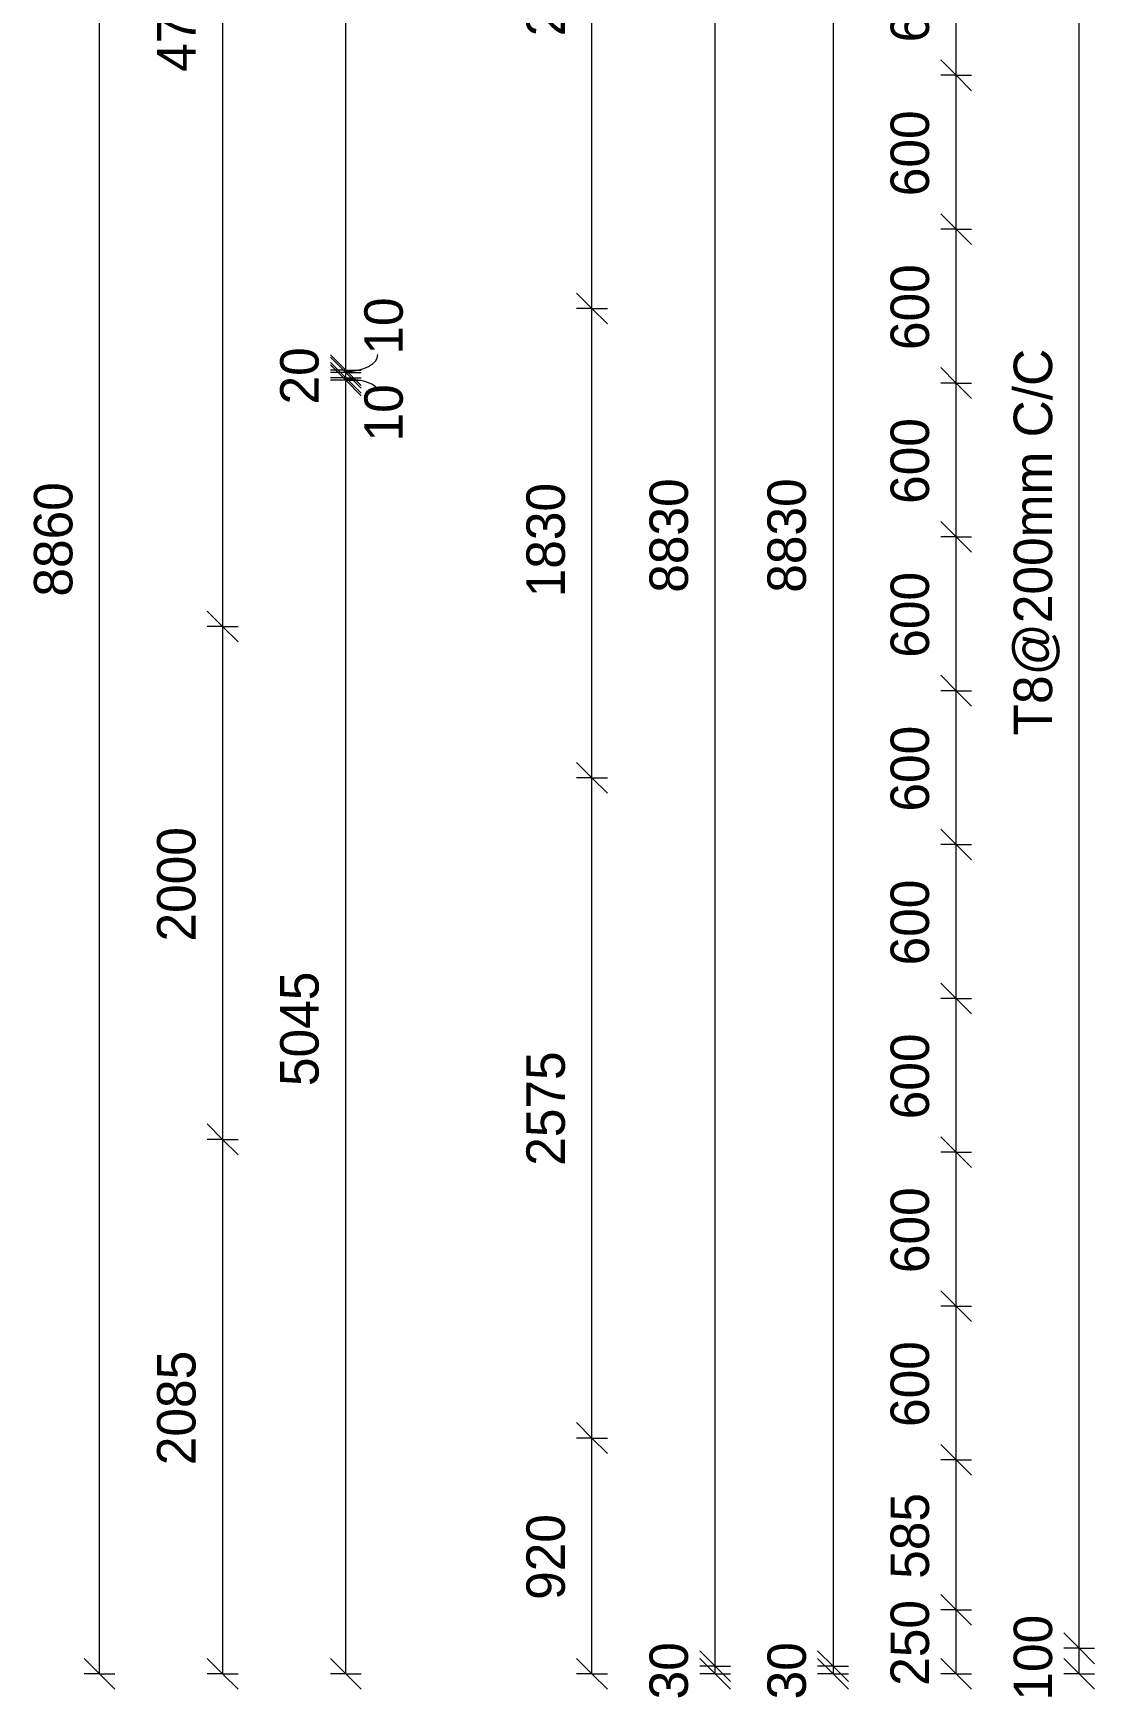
# Model space of a CAD drawing. Header units: millimetres. Extents: x -3132 to 16275, y -2723 to 21287.
# Drawn here: x -3132 to 1006, y -1499 to 5003 of the extents above; entities that cross this region are included whole.
import ezdxf

# ---------------------------------------------------------------- set-up
doc = ezdxf.new("R2010")
doc.units = ezdxf.units.MM
doc.layers.add('A-ANNO-DIMS', color=211, linetype='Continuous', lineweight=9)
doc.layers.add('A-ANNO-DIMS-60', color=211, linetype='Continuous', lineweight=9)
doc.styles.add('Nirmala UI Semilight', font='NirmalaS.ttf', dxfattribs={"height": 150})
doc.dimstyles.new('Arrow_Filled_-_2_5_NI_UI', dxfattribs={"dimscale": 304.8, "dimtxt": 157.104592, "dimasz": 0.393701, "dimexe": 0.19685, "dimexo": 0.0625, "dimgap": 0.19685, "dimtad": 1, "dimdec": 0, "dimzin": 0, "dimdsep": 46, "dimtxsty": 'Nirmala UI Semilight', "dimblk1": 'OBLIQUE', "dimblk2": 'OBLIQUE', "dimsah": 1, "dimcen": 0.09, "dimazin": 0, "dimtfac": 1, "dimtdec": 4, "dimtix": 1, "dimtmove": 0, "dimatfit": 3, "dimfxl": 0.19685, "dimfxlon": 1, "dimtvp": 1, "dimtolj": 1, "dimtzin": 0, "dimarcsym": 2})
doc.dimstyles.new('Arrow_Filled_-_2_5_NI_UI_1', dxfattribs={"dimscale": 304.8, "dimtxt": 157.104592, "dimasz": 0.393701, "dimexe": 0.19685, "dimexo": 0.0625, "dimgap": 0.19685, "dimtad": 1, "dimdec": 0, "dimzin": 0, "dimdsep": 46, "dimtxsty": 'Nirmala UI Semilight', "dimblk1": 'OBLIQUE', "dimblk2": 'OBLIQUE', "dimsah": 1, "dimcen": 0.09, "dimazin": 0, "dimtfac": 1, "dimtdec": 4, "dimtix": 1, "dimtmove": 1, "dimatfit": 3, "dimfxl": 0.19685, "dimfxlon": 1, "dimtvp": 1, "dimtolj": 1, "dimtzin": 0, "dimarcsym": 2})

# ---------------------------------------------------------------- blocks, each defined once
blk = doc.blocks.new('DIMBLOCK1-Elevation Front')
at = {"layer": 'A-ANNO-DIMS-60'}
for p, q in [((-2873.9, 7465), (-2933.9, 7525)), ((-2873.9, 7465), (-2933.9, 7465)), ((-2873.9, -1395), (-2873.9, 7465)), ((-2873.9, 7465), (-2813.9, 7405)), ((-2873.9, 7465), (-2813.9, 7465)), ((-2873.9, -1395), (-2933.9, -1335)), ((-2873.9, -1395), (-2933.9, -1395)), ((-2873.9, -1395), (-2813.9, -1455)), ((-2873.9, -1395), (-2813.9, -1395))]:
    blk.add_line(p, q, dxfattribs=at)
at = {"layer": 'A-ANNO-DIMS-60', "color": 0, "insert": (-3129.6, 2806.5), "char_height": 150, "width": 548.438, "attachment_point": 1, "rotation": 90, "line_spacing_factor": 1.142579, "style": 'Nirmala UI Semilight'}
blk.add_mtext('8860', dxfattribs=at)
blk = doc.blocks.new('_Oblique')
at = {"color": 0, "linetype": 'ByBlock', "lineweight": -2}
blk.add_line((-0.5, -0.5), (0.5, 0.5), dxfattribs=at)
blk = doc.blocks.new('DIMBLOCK2-Elevation Front')
at = {"layer": 'A-ANNO-DIMS-60'}
for p, q in [((465.9, -1145), (405.9, -1085)), ((465.9, -1145), (405.9, -1145)), ((465.9, -1395), (465.9, -1145)), ((465.9, -1145), (525.9, -1205)), ((465.9, -1145), (525.9, -1145)), ((465.9, -1395), (405.9, -1335)), ((465.9, -1395), (405.9, -1395)), ((465.9, -1395), (525.9, -1455)), ((465.9, -1395), (525.9, -1395))]:
    blk.add_line(p, q, dxfattribs=at)
at = {"layer": 'A-ANNO-DIMS-60', "color": 0, "insert": (210.2, -1441.4), "char_height": 150, "width": 411.328, "attachment_point": 1, "rotation": 90, "line_spacing_factor": 1.142579, "style": 'Nirmala UI Semilight'}
blk.add_mtext('250', dxfattribs=at)
blk = doc.blocks.new('DIMBLOCK3-Elevation Front')
at = {"layer": 'A-ANNO-DIMS-60'}
for p, q in [((465.9, -560.5), (405.9, -500.5)), ((465.9, -560.5), (405.9, -560.5)), ((465.9, -1145), (465.9, -560.5)), ((465.9, -560.5), (525.9, -620.5)), ((465.9, -560.5), (525.9, -560.5)), ((465.9, -1145), (405.9, -1085)), ((465.9, -1145), (405.9, -1145)), ((465.9, -1145), (525.9, -1205)), ((465.9, -1145), (525.9, -1145))]:
    blk.add_line(p, q, dxfattribs=at)
at = {"layer": 'A-ANNO-DIMS-60', "color": 0, "insert": (210.2, -1024.1), "char_height": 150, "width": 411.328, "attachment_point": 1, "rotation": 90, "line_spacing_factor": 1.142579, "style": 'Nirmala UI Semilight'}
blk.add_mtext('585', dxfattribs=at)
blk = doc.blocks.new('DIMBLOCK4-Elevation Front')
at = {"layer": 'A-ANNO-DIMS-60'}
for p, q in [((465.9, 39.5), (405.9, 99.5)), ((465.9, 39.5), (405.9, 39.5)), ((465.9, -560.5), (465.9, 39.5)), ((465.9, 39.5), (525.9, -20.5)), ((465.9, 39.5), (525.9, 39.5)), ((465.9, -560.5), (405.9, -500.5)), ((465.9, -560.5), (405.9, -560.5)), ((465.9, -560.5), (525.9, -620.5)), ((465.9, -560.5), (525.9, -560.5))]:
    blk.add_line(p, q, dxfattribs=at)
at = {"layer": 'A-ANNO-DIMS-60', "color": 0, "insert": (210.2, -431.9), "char_height": 150, "width": 411.328, "attachment_point": 1, "rotation": 90, "line_spacing_factor": 1.142579, "style": 'Nirmala UI Semilight'}
blk.add_mtext('600', dxfattribs=at)
blk = doc.blocks.new('DIMBLOCK5-Elevation Front')
at = {"layer": 'A-ANNO-DIMS-60'}
for p, q in [((465.9, 639.5), (405.9, 699.5)), ((465.9, 639.5), (405.9, 639.5)), ((465.9, 39.5), (465.9, 639.5)), ((465.9, 639.5), (525.9, 579.5)), ((465.9, 639.5), (525.9, 639.5)), ((465.9, 39.5), (405.9, 99.5)), ((465.9, 39.5), (405.9, 39.5)), ((465.9, 39.5), (525.9, -20.5)), ((465.9, 39.5), (525.9, 39.5))]:
    blk.add_line(p, q, dxfattribs=at)
at = {"layer": 'A-ANNO-DIMS-60', "color": 0, "insert": (210.2, 168.1), "char_height": 150, "width": 411.328, "attachment_point": 1, "rotation": 90, "line_spacing_factor": 1.142579, "style": 'Nirmala UI Semilight'}
blk.add_mtext('600', dxfattribs=at)
blk = doc.blocks.new('DIMBLOCK6-Elevation Front')
at = {"layer": 'A-ANNO-DIMS-60'}
for p, q in [((465.9, 1239.5), (405.9, 1299.5)), ((465.9, 1239.5), (405.9, 1239.5)), ((465.9, 639.5), (465.9, 1239.5)), ((465.9, 1239.5), (525.9, 1179.5)), ((465.9, 1239.5), (525.9, 1239.5)), ((465.9, 639.5), (405.9, 699.5)), ((465.9, 639.5), (405.9, 639.5)), ((465.9, 639.5), (525.9, 579.5)), ((465.9, 639.5), (525.9, 639.5))]:
    blk.add_line(p, q, dxfattribs=at)
at = {"layer": 'A-ANNO-DIMS-60', "color": 0, "insert": (210.2, 768.1), "char_height": 150, "width": 411.328, "attachment_point": 1, "rotation": 90, "line_spacing_factor": 1.142579, "style": 'Nirmala UI Semilight'}
blk.add_mtext('600', dxfattribs=at)
blk = doc.blocks.new('DIMBLOCK7-Elevation Front')
at = {"layer": 'A-ANNO-DIMS-60'}
for p, q in [((465.9, 1839.5), (405.9, 1899.5)), ((465.9, 1839.5), (405.9, 1839.5)), ((465.9, 1239.5), (465.9, 1839.5)), ((465.9, 1839.5), (525.9, 1779.5)), ((465.9, 1839.5), (525.9, 1839.5)), ((465.9, 1239.5), (405.9, 1299.5)), ((465.9, 1239.5), (405.9, 1239.5)), ((465.9, 1239.5), (525.9, 1179.5)), ((465.9, 1239.5), (525.9, 1239.5))]:
    blk.add_line(p, q, dxfattribs=at)
at = {"layer": 'A-ANNO-DIMS-60', "color": 0, "insert": (210.2, 1368.1), "char_height": 150, "width": 411.328, "attachment_point": 1, "rotation": 90, "line_spacing_factor": 1.142579, "style": 'Nirmala UI Semilight'}
blk.add_mtext('600', dxfattribs=at)
blk = doc.blocks.new('DIMBLOCK8-Elevation Front')
at = {"layer": 'A-ANNO-DIMS-60'}
for p, q in [((465.9, 2439.5), (405.9, 2499.5)), ((465.9, 2439.5), (405.9, 2439.5)), ((465.9, 1839.5), (465.9, 2439.5)), ((465.9, 2439.5), (525.9, 2379.5)), ((465.9, 2439.5), (525.9, 2439.5)), ((465.9, 1839.5), (405.9, 1899.5)), ((465.9, 1839.5), (405.9, 1839.5)), ((465.9, 1839.5), (525.9, 1779.5)), ((465.9, 1839.5), (525.9, 1839.5))]:
    blk.add_line(p, q, dxfattribs=at)
at = {"layer": 'A-ANNO-DIMS-60', "color": 0, "insert": (210.2, 1968.1), "char_height": 150, "width": 411.328, "attachment_point": 1, "rotation": 90, "line_spacing_factor": 1.142579, "style": 'Nirmala UI Semilight'}
blk.add_mtext('600', dxfattribs=at)
blk = doc.blocks.new('DIMBLOCK9-Elevation Front')
at = {"layer": 'A-ANNO-DIMS-60'}
for p, q in [((465.9, 3039.5), (405.9, 3099.5)), ((465.9, 3039.5), (405.9, 3039.5)), ((465.9, 2439.5), (465.9, 3039.5)), ((465.9, 3039.5), (525.9, 2979.5)), ((465.9, 3039.5), (525.9, 3039.5)), ((465.9, 2439.5), (405.9, 2499.5)), ((465.9, 2439.5), (405.9, 2439.5)), ((465.9, 2439.5), (525.9, 2379.5)), ((465.9, 2439.5), (525.9, 2439.5))]:
    blk.add_line(p, q, dxfattribs=at)
at = {"layer": 'A-ANNO-DIMS-60', "color": 0, "insert": (210.2, 2568.1), "char_height": 150, "width": 411.328, "attachment_point": 1, "rotation": 90, "line_spacing_factor": 1.142579, "style": 'Nirmala UI Semilight'}
blk.add_mtext('600', dxfattribs=at)
blk = doc.blocks.new('DIMBLOCK10-Elevation Front')
at = {"layer": 'A-ANNO-DIMS-60'}
for p, q in [((465.9, 3639.5), (405.9, 3699.5)), ((465.9, 3639.5), (405.9, 3639.5)), ((465.9, 3039.5), (465.9, 3639.5)), ((465.9, 3639.5), (525.9, 3579.5)), ((465.9, 3639.5), (525.9, 3639.5)), ((465.9, 3039.5), (405.9, 3099.5)), ((465.9, 3039.5), (405.9, 3039.5)), ((465.9, 3039.5), (525.9, 2979.5)), ((465.9, 3039.5), (525.9, 3039.5))]:
    blk.add_line(p, q, dxfattribs=at)
at = {"layer": 'A-ANNO-DIMS-60', "color": 0, "insert": (210.2, 3168.1), "char_height": 150, "width": 411.328, "attachment_point": 1, "rotation": 90, "line_spacing_factor": 1.142579, "style": 'Nirmala UI Semilight'}
blk.add_mtext('600', dxfattribs=at)
blk = doc.blocks.new('DIMBLOCK11-Elevation Front')
at = {"layer": 'A-ANNO-DIMS-60'}
for p, q in [((465.9, 4239.5), (405.9, 4299.5)), ((465.9, 4239.5), (405.9, 4239.5)), ((465.9, 3639.5), (465.9, 4239.5)), ((465.9, 4239.5), (525.9, 4179.5)), ((465.9, 4239.5), (525.9, 4239.5)), ((465.9, 3639.5), (405.9, 3699.5)), ((465.9, 3639.5), (405.9, 3639.5)), ((465.9, 3639.5), (525.9, 3579.5)), ((465.9, 3639.5), (525.9, 3639.5))]:
    blk.add_line(p, q, dxfattribs=at)
at = {"layer": 'A-ANNO-DIMS-60', "color": 0, "insert": (210.2, 3768.1), "char_height": 150, "width": 411.328, "attachment_point": 1, "rotation": 90, "line_spacing_factor": 1.142579, "style": 'Nirmala UI Semilight'}
blk.add_mtext('600', dxfattribs=at)
blk = doc.blocks.new('DIMBLOCK12-Elevation Front')
at = {"layer": 'A-ANNO-DIMS-60'}
for p, q in [((465.9, 4839.5), (405.9, 4899.5)), ((465.9, 4839.5), (405.9, 4839.5)), ((465.9, 4239.5), (465.9, 4839.5)), ((465.9, 4839.5), (525.9, 4779.5)), ((465.9, 4839.5), (525.9, 4839.5)), ((465.9, 4239.5), (405.9, 4299.5)), ((465.9, 4239.5), (405.9, 4239.5)), ((465.9, 4239.5), (525.9, 4179.5)), ((465.9, 4239.5), (525.9, 4239.5))]:
    blk.add_line(p, q, dxfattribs=at)
at = {"layer": 'A-ANNO-DIMS-60', "color": 0, "insert": (210.2, 4368.1), "char_height": 150, "width": 411.328, "attachment_point": 1, "rotation": 90, "line_spacing_factor": 1.142579, "style": 'Nirmala UI Semilight'}
blk.add_mtext('600', dxfattribs=at)
blk = doc.blocks.new('DIMBLOCK13-Elevation Front')
at = {"layer": 'A-ANNO-DIMS-60'}
for p, q in [((465.9, 5439.5), (405.9, 5499.5)), ((465.9, 5439.5), (405.9, 5439.5)), ((465.9, 4839.5), (465.9, 5439.5)), ((465.9, 5439.5), (525.9, 5379.5)), ((465.9, 5439.5), (525.9, 5439.5)), ((465.9, 4839.5), (405.9, 4899.5)), ((465.9, 4839.5), (405.9, 4839.5)), ((465.9, 4839.5), (525.9, 4779.5)), ((465.9, 4839.5), (525.9, 4839.5))]:
    blk.add_line(p, q, dxfattribs=at)
at = {"layer": 'A-ANNO-DIMS-60', "color": 0, "insert": (210.2, 4968.1), "char_height": 150, "width": 411.328, "attachment_point": 1, "rotation": 90, "line_spacing_factor": 1.142579, "style": 'Nirmala UI Semilight'}
blk.add_mtext('600', dxfattribs=at)
blk = doc.blocks.new('DIMBLOCK34-Elevation Front')
at = {"layer": 'A-ANNO-DIMS-60'}
for p, q in [((945.9, -1295), (885.9, -1235)), ((945.9, -1295), (885.9, -1295)), ((945.9, -1395), (945.9, -1295)), ((945.9, -1295), (1005.9, -1355)), ((945.9, -1295), (1005.9, -1295)), ((945.9, -1395), (885.9, -1335)), ((945.9, -1395), (885.9, -1395)), ((945.9, -1395), (1005.9, -1455)), ((945.9, -1395), (1005.9, -1395))]:
    blk.add_line(p, q, dxfattribs=at)
at = {"layer": 'A-ANNO-DIMS-60', "color": 0, "insert": (690.2, -1499.2), "char_height": 150, "width": 370.196, "attachment_point": 1, "rotation": 90, "line_spacing_factor": 1.142579, "style": 'Nirmala UI Semilight'}
blk.add_mtext('100', dxfattribs=at)
blk = doc.blocks.new('DIMBLOCK35-Elevation Front')
at = {"layer": 'A-ANNO-DIMS-60'}
for p, q in [((945.9, 7365.1), (885.9, 7425.1)), ((945.9, 7365.1), (885.9, 7365.1)), ((945.9, -1295), (945.9, 7365.1)), ((945.9, 7365.1), (1005.9, 7305.1)), ((945.9, 7365.1), (1005.9, 7365.1)), ((945.9, -1295), (885.9, -1235)), ((945.9, -1295), (885.9, -1295)), ((945.9, -1295), (1005.9, -1355)), ((945.9, -1295), (1005.9, -1295))]:
    blk.add_line(p, q, dxfattribs=at)
at = {"layer": 'A-ANNO-DIMS-60', "color": 0, "insert": (690.2, 2265.2), "char_height": 150, "width": 1847.55, "attachment_point": 1, "rotation": 90, "line_spacing_factor": 1.142579, "style": 'Nirmala UI Semilight'}
blk.add_mtext('T8@200mm C/C', dxfattribs=at)
blk = doc.blocks.new('DIMBLOCK45-Elevation Front')
at = {"layer": 'A-ANNO-DIMS-60'}
for p, q in [((-953.9, -475), (-1013.9, -415)), ((-953.9, -475), (-1013.9, -475)), ((-953.9, -1395), (-953.9, -475)), ((-953.9, -475), (-893.9, -535)), ((-953.9, -475), (-893.9, -475)), ((-953.9, -1395), (-1013.9, -1335)), ((-953.9, -1395), (-1013.9, -1395)), ((-953.9, -1395), (-893.9, -1455)), ((-953.9, -1395), (-893.9, -1395))]:
    blk.add_line(p, q, dxfattribs=at)
at = {"layer": 'A-ANNO-DIMS-60', "color": 0, "insert": (-1209.6, -1106.4), "char_height": 150, "width": 411.328, "attachment_point": 1, "rotation": 90, "line_spacing_factor": 1.142579, "style": 'Nirmala UI Semilight'}
blk.add_mtext('920', dxfattribs=at)
blk = doc.blocks.new('DIMBLOCK46-Elevation Front')
at = {"layer": 'A-ANNO-DIMS-60'}
for p, q in [((-953.9, 2100), (-1013.9, 2160)), ((-953.9, 2100), (-1013.9, 2100)), ((-953.9, -475), (-953.9, 2100)), ((-953.9, 2100), (-893.9, 2040)), ((-953.9, 2100), (-893.9, 2100)), ((-953.9, -475), (-1013.9, -415)), ((-953.9, -475), (-1013.9, -475)), ((-953.9, -475), (-893.9, -535)), ((-953.9, -475), (-893.9, -475))]:
    blk.add_line(p, q, dxfattribs=at)
at = {"layer": 'A-ANNO-DIMS-60', "color": 0, "insert": (-1209.6, 586.8), "char_height": 150, "width": 541.582, "attachment_point": 1, "rotation": 90, "line_spacing_factor": 1.142579, "style": 'Nirmala UI Semilight'}
blk.add_mtext('2575', dxfattribs=at)
blk = doc.blocks.new('DIMBLOCK47-Elevation Front')
at = {"layer": 'A-ANNO-DIMS-60'}
for p, q in [((-953.9, 3930), (-1013.9, 3990)), ((-953.9, 3930), (-1013.9, 3930)), ((-953.9, 2100), (-953.9, 3930)), ((-953.9, 3930), (-893.9, 3870)), ((-953.9, 3930), (-893.9, 3930)), ((-953.9, 2100), (-1013.9, 2160)), ((-953.9, 2100), (-1013.9, 2100)), ((-953.9, 2100), (-893.9, 2040)), ((-953.9, 2100), (-893.9, 2100))]:
    blk.add_line(p, q, dxfattribs=at)
at = {"layer": 'A-ANNO-DIMS-60', "color": 0, "insert": (-1209.6, 2803.6), "char_height": 150, "width": 507.305, "attachment_point": 1, "rotation": 90, "line_spacing_factor": 1.142579, "style": 'Nirmala UI Semilight'}
blk.add_mtext('1830', dxfattribs=at)
blk = doc.blocks.new('DIMBLOCK48-Elevation Front')
at = {"layer": 'A-ANNO-DIMS-60'}
for p, q in [((-953.9, 6505), (-1013.9, 6565)), ((-953.9, 6505), (-1013.9, 6505)), ((-953.9, 3930), (-953.9, 6505)), ((-953.9, 6505), (-893.9, 6445)), ((-953.9, 6505), (-893.9, 6505)), ((-953.9, 3930), (-1013.9, 3990)), ((-953.9, 3930), (-1013.9, 3930)), ((-953.9, 3930), (-893.9, 3870)), ((-953.9, 3930), (-893.9, 3930))]:
    blk.add_line(p, q, dxfattribs=at)
at = {"layer": 'A-ANNO-DIMS-60', "color": 0, "insert": (-1209.6, 4991.8), "char_height": 150, "width": 541.582, "attachment_point": 1, "rotation": 90, "line_spacing_factor": 1.142579, "style": 'Nirmala UI Semilight'}
blk.add_mtext('2575', dxfattribs=at)
blk = doc.blocks.new('DIMBLOCK52-Elevation Front')
at = {"layer": 'A-ANNO-DIMS-60'}
for p, q in [((-1913.9, 3650), (-1973.9, 3710)), ((-1913.9, 3650), (-1973.9, 3650)), ((-1913.9, -1395), (-1913.9, 3650)), ((-1913.9, 3650), (-1853.9, 3590)), ((-1913.9, 3650), (-1853.9, 3650)), ((-1913.9, -1395), (-1973.9, -1335)), ((-1913.9, -1395), (-1973.9, -1395)), ((-1913.9, -1395), (-1853.9, -1455)), ((-1913.9, -1395), (-1853.9, -1395))]:
    blk.add_line(p, q, dxfattribs=at)
at = {"layer": 'A-ANNO-DIMS-60', "color": 0, "insert": (-2169.6, 897.6), "char_height": 150, "width": 551.866, "attachment_point": 1, "rotation": 90, "line_spacing_factor": 1.142579, "style": 'Nirmala UI Semilight'}
blk.add_mtext('5045', dxfattribs=at)
blk = doc.blocks.new('DIMBLOCK53-Elevation Front')
at = {"layer": 'A-ANNO-DIMS-60'}
for p, q in [((-1913.9, 3660), (-1973.9, 3720)), ((-1913.9, 3650), (-1973.9, 3710)), ((-1913.9, 3660), (-1973.9, 3660)), ((-1913.9, 3650), (-1973.9, 3650)), ((-1913.9, 3650), (-1913.9, 3660)), ((-1913.9, 3660), (-1853.9, 3600)), ((-1913.9, 3660), (-1853.9, 3660)), ((-1913.9, 3650), (-1853.9, 3590)), ((-1913.9, 3650), (-1853.9, 3650))]:
    blk.add_line(p, q, dxfattribs=at)
blk.add_ellipse((-1913.9, 3605.8), major_axis=(125.4, 0), ratio=0.392109, start_param=0, end_param=1.570796, dxfattribs=at)
at = {"layer": 'A-ANNO-DIMS-60', "color": 0, "insert": (-1841.4, 3411.6), "char_height": 150, "width": 233.086, "attachment_point": 1, "rotation": 90, "line_spacing_factor": 1.142579, "style": 'Nirmala UI Semilight'}
blk.add_mtext('10', dxfattribs=at)
blk = doc.blocks.new('DIMBLOCK54-Elevation Front')
at = {"layer": 'A-ANNO-DIMS-60'}
for p, q in [((-1913.9, 3680), (-1973.9, 3740)), ((-1913.9, 3660), (-1973.9, 3720)), ((-1913.9, 3680), (-1973.9, 3680)), ((-1913.9, 3660), (-1973.9, 3660)), ((-1913.9, 3660), (-1913.9, 3680)), ((-1913.9, 3680), (-1853.9, 3620)), ((-1913.9, 3680), (-1853.9, 3680)), ((-1913.9, 3660), (-1853.9, 3600)), ((-1913.9, 3660), (-1853.9, 3660))]:
    blk.add_line(p, q, dxfattribs=at)
at = {"layer": 'A-ANNO-DIMS-60', "color": 0, "insert": (-2169.6, 3555.7), "char_height": 150, "width": 274.219, "attachment_point": 1, "rotation": 90, "line_spacing_factor": 1.142579, "style": 'Nirmala UI Semilight'}
blk.add_mtext('20', dxfattribs=at)
blk = doc.blocks.new('DIMBLOCK55-Elevation Front')
at = {"layer": 'A-ANNO-DIMS-60'}
for p, q in [((-1913.9, 3690), (-1973.9, 3750)), ((-1913.9, 3680), (-1973.9, 3740)), ((-1913.9, 3690), (-1973.9, 3690)), ((-1913.9, 3680), (-1973.9, 3680)), ((-1913.9, 3680), (-1913.9, 3690)), ((-1913.9, 3690), (-1853.9, 3630)), ((-1913.9, 3690), (-1853.9, 3690)), ((-1913.9, 3680), (-1853.9, 3620)), ((-1913.9, 3680), (-1853.9, 3680))]:
    blk.add_line(p, q, dxfattribs=at)
blk.add_ellipse((-1913.9, 3750.1), major_axis=(125.4, 0), ratio=0.519187, start_param=4.712389, end_param=6.283185, dxfattribs=at)
at = {"layer": 'A-ANNO-DIMS-60', "color": 0, "insert": (-1841.4, 3750.1), "char_height": 150, "width": 233.086, "attachment_point": 1, "rotation": 90, "line_spacing_factor": 1.142579, "style": 'Nirmala UI Semilight'}
blk.add_mtext('10', dxfattribs=at)
blk = doc.blocks.new('DIMBLOCK56-Elevation Front')
at = {"layer": 'A-ANNO-DIMS-60'}
for p, q in [((-1913.9, 7465), (-1973.9, 7525)), ((-1913.9, 7465), (-1973.9, 7465)), ((-1913.9, 3690), (-1913.9, 7465)), ((-1913.9, 7465), (-1853.9, 7405)), ((-1913.9, 7465), (-1853.9, 7465)), ((-1913.9, 3690), (-1973.9, 3750)), ((-1913.9, 3690), (-1973.9, 3690)), ((-1913.9, 3690), (-1853.9, 3630)), ((-1913.9, 3690), (-1853.9, 3690))]:
    blk.add_line(p, q, dxfattribs=at)
at = {"layer": 'A-ANNO-DIMS-60', "color": 0, "insert": (-2169.6, 5354.7), "char_height": 150, "width": 534.727, "attachment_point": 1, "rotation": 90, "line_spacing_factor": 1.142579, "style": 'Nirmala UI Semilight'}
blk.add_mtext('3775', dxfattribs=at)
blk = doc.blocks.new('DIMBLOCK70-Elevation Front')
at = {"layer": 'A-ANNO-DIMS-60'}
for p, q in [((-473.9, -1365), (-533.9, -1305)), ((-473.9, -1395), (-533.9, -1335)), ((-473.9, -1365), (-533.9, -1365)), ((-473.9, -1395), (-473.9, -1365)), ((-473.9, -1365), (-413.9, -1425)), ((-473.9, -1365), (-413.9, -1365)), ((-473.9, -1395), (-533.9, -1395)), ((-473.9, -1395), (-413.9, -1455)), ((-473.9, -1395), (-413.9, -1395))]:
    blk.add_line(p, q, dxfattribs=at)
at = {"layer": 'A-ANNO-DIMS-60', "color": 0, "insert": (-729.6, -1494.3), "char_height": 150, "width": 274.219, "attachment_point": 1, "rotation": 90, "line_spacing_factor": 1.142579, "style": 'Nirmala UI Semilight'}
blk.add_mtext('30', dxfattribs=at)
blk = doc.blocks.new('DIMBLOCK71-Elevation Front')
at = {"layer": 'A-ANNO-DIMS-60'}
for p, q in [((-473.9, 7465), (-533.9, 7525)), ((-473.9, 7465), (-533.9, 7465)), ((-473.9, -1365), (-473.9, 7465)), ((-473.9, 7465), (-413.9, 7405)), ((-473.9, 7465), (-413.9, 7465)), ((-473.9, -1365), (-533.9, -1305)), ((-473.9, -1365), (-533.9, -1365)), ((-473.9, -1365), (-413.9, -1425)), ((-473.9, -1365), (-413.9, -1365))]:
    blk.add_line(p, q, dxfattribs=at)
at = {"layer": 'A-ANNO-DIMS-60', "color": 0, "insert": (-729.6, 2821.5), "char_height": 150, "width": 548.438, "attachment_point": 1, "rotation": 90, "line_spacing_factor": 1.142579, "style": 'Nirmala UI Semilight'}
blk.add_mtext('8830', dxfattribs=at)
blk = doc.blocks.new('DIMBLOCK74-Elevation Front')
at = {"layer": 'A-ANNO-DIMS-60'}
for p, q in [((-14.1, 7465), (-74.1, 7525)), ((-14.1, 7465), (-74.1, 7465)), ((-14.1, 7465), (-14.1, -1365)), ((-14.1, 7465), (45.9, 7405)), ((-14.1, 7465), (45.9, 7465)), ((-14.1, -1365), (-74.1, -1305)), ((-14.1, -1365), (-74.1, -1365)), ((-14.1, -1365), (45.9, -1425)), ((-14.1, -1365), (45.9, -1365))]:
    blk.add_line(p, q, dxfattribs=at)
at = {"layer": 'A-ANNO-DIMS-60', "color": 0, "insert": (-269.8, 2821.5), "char_height": 150, "width": 548.438, "attachment_point": 1, "rotation": 90, "line_spacing_factor": 1.142579, "style": 'Nirmala UI Semilight'}
blk.add_mtext('8830', dxfattribs=at)
blk = doc.blocks.new('DIMBLOCK75-Elevation Front')
at = {"layer": 'A-ANNO-DIMS-60'}
for p, q in [((-14.1, -1365), (-74.1, -1305)), ((-14.1, -1395), (-74.1, -1335)), ((-14.1, -1365), (-74.1, -1365)), ((-14.1, -1365), (-14.1, -1395)), ((-14.1, -1365), (45.9, -1425)), ((-14.1, -1365), (45.9, -1365)), ((-14.1, -1395), (-74.1, -1395)), ((-14.1, -1395), (45.9, -1455)), ((-14.1, -1395), (45.9, -1395))]:
    blk.add_line(p, q, dxfattribs=at)
at = {"layer": 'A-ANNO-DIMS-60', "color": 0, "insert": (-269.8, -1494.3), "char_height": 150, "width": 274.219, "attachment_point": 1, "rotation": 90, "line_spacing_factor": 1.142579, "style": 'Nirmala UI Semilight'}
blk.add_mtext('30', dxfattribs=at)
blk = doc.blocks.new('DIMBLOCK79-Elevation Front')
at = {"layer": 'A-ANNO-DIMS-60'}
for p, q in [((-2393.9, 7465), (-2453.9, 7525)), ((-2393.9, 7465), (-2453.9, 7465)), ((-2393.9, 7465), (-2393.9, 2689.8)), ((-2393.9, 7465), (-2333.9, 7405)), ((-2393.9, 7465), (-2333.9, 7465)), ((-2393.9, 2689.8), (-2453.9, 2749.8)), ((-2393.9, 2689.8), (-2453.9, 2689.8)), ((-2393.9, 2689.8), (-2333.9, 2629.8)), ((-2393.9, 2689.8), (-2333.9, 2689.8))]:
    blk.add_line(p, q, dxfattribs=at)
at = {"layer": 'A-ANNO-DIMS-60', "color": 0, "insert": (-2649.6, 4853.2), "char_height": 150, "width": 538.155, "attachment_point": 1, "rotation": 90, "line_spacing_factor": 1.142579, "style": 'Nirmala UI Semilight'}
blk.add_mtext('4775', dxfattribs=at)
blk = doc.blocks.new('DIMBLOCK80-Elevation Front')
at = {"layer": 'A-ANNO-DIMS-60'}
for p, q in [((-2393.9, 2689.8), (-2453.9, 2749.8)), ((-2393.9, 2689.8), (-2453.9, 2689.8)), ((-2393.9, 2689.8), (-2393.9, 689.8)), ((-2393.9, 2689.8), (-2333.9, 2629.8)), ((-2393.9, 2689.8), (-2333.9, 2689.8)), ((-2393.9, 689.8), (-2453.9, 749.8)), ((-2393.9, 689.8), (-2453.9, 689.8)), ((-2393.9, 689.8), (-2333.9, 629.8)), ((-2393.9, 689.8), (-2333.9, 689.8))]:
    blk.add_line(p, q, dxfattribs=at)
at = {"layer": 'A-ANNO-DIMS-60', "color": 0, "insert": (-2649.6, 1461.3), "char_height": 150, "width": 548.438, "attachment_point": 1, "rotation": 90, "line_spacing_factor": 1.142579, "style": 'Nirmala UI Semilight'}
blk.add_mtext('2000', dxfattribs=at)
blk = doc.blocks.new('DIMBLOCK81-Elevation Front')
at = {"layer": 'A-ANNO-DIMS-60'}
for p, q in [((-2393.9, 689.8), (-2453.9, 749.8)), ((-2393.9, 689.8), (-2453.9, 689.8)), ((-2393.9, 689.8), (-2393.9, -1395)), ((-2393.9, 689.8), (-2333.9, 629.8)), ((-2393.9, 689.8), (-2333.9, 689.8)), ((-2393.9, -1395), (-2453.9, -1335)), ((-2393.9, -1395), (-2453.9, -1395)), ((-2393.9, -1395), (-2333.9, -1455)), ((-2393.9, -1395), (-2333.9, -1395))]:
    blk.add_line(p, q, dxfattribs=at)
at = {"layer": 'A-ANNO-DIMS-60', "color": 0, "insert": (-2649.6, -581.1), "char_height": 150, "width": 548.438, "attachment_point": 1, "rotation": 90, "line_spacing_factor": 1.142579, "style": 'Nirmala UI Semilight'}
blk.add_mtext('2085', dxfattribs=at)

msp = doc.modelspace()

# ---------------------------------------------------------------- dimensions: what is measured, and where the dimension line sits
at = {"layer": 'A-ANNO-DIMS'}
for base, p1, p2, override, picture, middle in [((-2873.9, 7465), (-2813.9, -1395), (-2813.9, 7465), {"dimpost": '<>', "dimfxl": 8860}, 'DIMBLOCK1-Elevation Front', (-3011.5, 3035)), ((-2393.9, 2689.8), (-2333.9, 7465), (-2333.9, 2689.8), {"dimpost": '<>', "dimfxl": 4775.177204}, 'DIMBLOCK79-Elevation Front', (-2530.2, 5077.4)), ((-1913.9, 7465), (-1853.9, 3690), (-1853.9, 7465), {"dimpost": '<>', "dimfxl": 3775}, 'DIMBLOCK56-Elevation Front', (-2051.5, 5577.5)), ((-473.9, 7465), (-413.9, -1365), (-413.9, 7465), {"dimpost": '<>', "dimfxl": 8830}, 'DIMBLOCK71-Elevation Front', (-611.5, 3050)), ((-14.1, -1365), (45.9, 7465), (45.9, -1365), {"dimpost": '<>', "dimfxl": 8830}, 'DIMBLOCK74-Elevation Front', (-151.6, 3050)), ((-953.9, 6505), (-893.9, 3930), (-893.9, 6505), {"dimpost": '<>', "dimfxl": 2575}, 'DIMBLOCK48-Elevation Front', (-1091.4, 5217.5)), ((465.9, 5439.5), (525.9, 4839.5), (525.9, 5439.5), {"dimpost": '<>', "dimfxl": 600}, 'DIMBLOCK13-Elevation Front', (328.4, 5139.5)), ((465.9, 4839.5), (525.9, 4239.5), (525.9, 4839.5), {"dimpost": '<>', "dimfxl": 600}, 'DIMBLOCK12-Elevation Front', (328.4, 4539.5)), ((465.9, 4239.5), (525.9, 3639.5), (525.9, 4239.5), {"dimpost": '<>', "dimfxl": 600}, 'DIMBLOCK11-Elevation Front', (328.4, 3939.5)), ((-953.9, 3930), (-893.9, 2100), (-893.9, 3930), {"dimpost": '<>', "dimfxl": 1830}, 'DIMBLOCK47-Elevation Front', (-1091.9, 3015)), ((-1913.9, 3680), (-1853.9, 3660), (-1853.9, 3680), {"dimpost": '<>', "dimfxl": 20}, 'DIMBLOCK54-Elevation Front', (-2051.4, 3670)), ((-1913.9, 3650), (-1853.9, -1395), (-1853.9, 3650), {"dimpost": '<>', "dimfxl": 5045}, 'DIMBLOCK52-Elevation Front', (-2051.4, 1127.5)), ((465.9, 3639.5), (525.9, 3039.5), (525.9, 3639.5), {"dimpost": '<>', "dimfxl": 600}, 'DIMBLOCK10-Elevation Front', (328.4, 3339.5)), ((465.9, 3039.5), (525.9, 2439.5), (525.9, 3039.5), {"dimpost": '<>', "dimfxl": 600}, 'DIMBLOCK9-Elevation Front', (328.4, 2739.5)), ((-2393.9, 689.8), (-2333.9, 2689.8), (-2333.9, 689.8), {"dimpost": '<>', "dimfxl": 2000.049609}, 'DIMBLOCK80-Elevation Front', (-2531.4, 1689.8)), ((465.9, 2439.5), (525.9, 1839.5), (525.9, 2439.5), {"dimpost": '<>', "dimfxl": 600}, 'DIMBLOCK8-Elevation Front', (328.4, 2139.5)), ((-953.9, 2100), (-893.9, -475), (-893.9, 2100), {"dimpost": '<>', "dimfxl": 2575}, 'DIMBLOCK46-Elevation Front', (-1091.4, 812.5)), ((465.9, 1839.5), (525.9, 1239.5), (525.9, 1839.5), {"dimpost": '<>', "dimfxl": 600}, 'DIMBLOCK7-Elevation Front', (328.4, 1539.5)), ((465.9, 1239.5), (525.9, 639.5), (525.9, 1239.5), {"dimpost": '<>', "dimfxl": 600}, 'DIMBLOCK6-Elevation Front', (328.4, 939.5)), ((-2393.9, -1395), (-2333.9, 689.8), (-2333.9, -1395), {"dimpost": '<>', "dimfxl": 2084.773186}, 'DIMBLOCK81-Elevation Front', (-2531.4, -352.6)), ((465.9, 639.5), (525.9, 39.5), (525.9, 639.5), {"dimpost": '<>', "dimfxl": 600}, 'DIMBLOCK5-Elevation Front', (328.4, 339.5)), ((465.9, 39.5), (525.9, -560.5), (525.9, 39.5), {"dimpost": '<>', "dimfxl": 600}, 'DIMBLOCK4-Elevation Front', (328.4, -260.5)), ((-953.9, -475), (-893.9, -1395), (-893.9, -475), {"dimpost": '<>', "dimfxl": 920}, 'DIMBLOCK45-Elevation Front', (-1091.5, -935)), ((465.9461, -560.5), (525.9461, -1145.0098), (525.9461, -560.5), {"dimpost": '<>', "dimfxl": 584.509766}, 'DIMBLOCK3-Elevation Front', (328.4357, -852.7549)), ((465.9, -1145), (525.9, -1395), (525.9, -1145), {"dimpost": '<>', "dimfxl": 249.990234}, 'DIMBLOCK2-Elevation Front', (328.4, -1270)), ((945.9, -1295), (1005.9, -1395), (1005.9, -1295), {"dimpost": '<>', "dimfxl": 100}, 'DIMBLOCK34-Elevation Front', (808, -1345)), ((-473.9, -1365), (-413.9, -1395), (-413.9, -1365), {"dimpost": '<>', "dimfxl": 30}, 'DIMBLOCK70-Elevation Front', (-611.5, -1380)), ((-14.1, -1395), (45.9, -1365), (45.9, -1395), {"dimpost": '<>', "dimfxl": 30}, 'DIMBLOCK75-Elevation Front', (-151.6, -1380))]:
    dim = msp.add_linear_dim(base=base, p1=p1, p2=p2, angle=90, dimstyle='Arrow_Filled_-_2_5_NI_UI', override=override, dxfattribs=at)
    dim.commit()
    dim.dimension.update_dxf_attribs({"geometry": picture, "text_midpoint": middle})
dim = msp.add_linear_dim(base=(945.9, 7365.1), p1=(1005.9, -1295), p2=(1005.9, 7365.1), angle=90, text='T8@200mm C/C', dimstyle='Arrow_Filled_-_2_5_NI_UI', override={"dimpost": '<>', "dimfxl": 8660.07517}, dxfattribs=at)
dim.commit()
dim.dimension.update_dxf_attribs({"geometry": 'DIMBLOCK35-Elevation Front', "text_midpoint": (797.2, 3035)})
for base, p1, p2, picture, middle in [((-1913.9, 3690), (-1853.9, 3680), (-1853.9, 3690), 'DIMBLOCK55-Elevation Front', (-1741.4, 3866.7)), ((-1913.9, 3660), (-1853.9, 3650), (-1853.9, 3660), 'DIMBLOCK53-Elevation Front', (-1741.4, 3528.1))]:
    dim = msp.add_linear_dim(base=base, p1=p1, p2=p2, angle=90, dimstyle='Arrow_Filled_-_2_5_NI_UI_1', override={"dimpost": '<>', "dimfxl": 10}, dxfattribs=at)
    dim.commit()
    dim.dimension.update_dxf_attribs({"geometry": picture, "text_midpoint": middle, "dimtype": 160, "text_rotation": 90})

doc.saveas('drawing.dxf')
